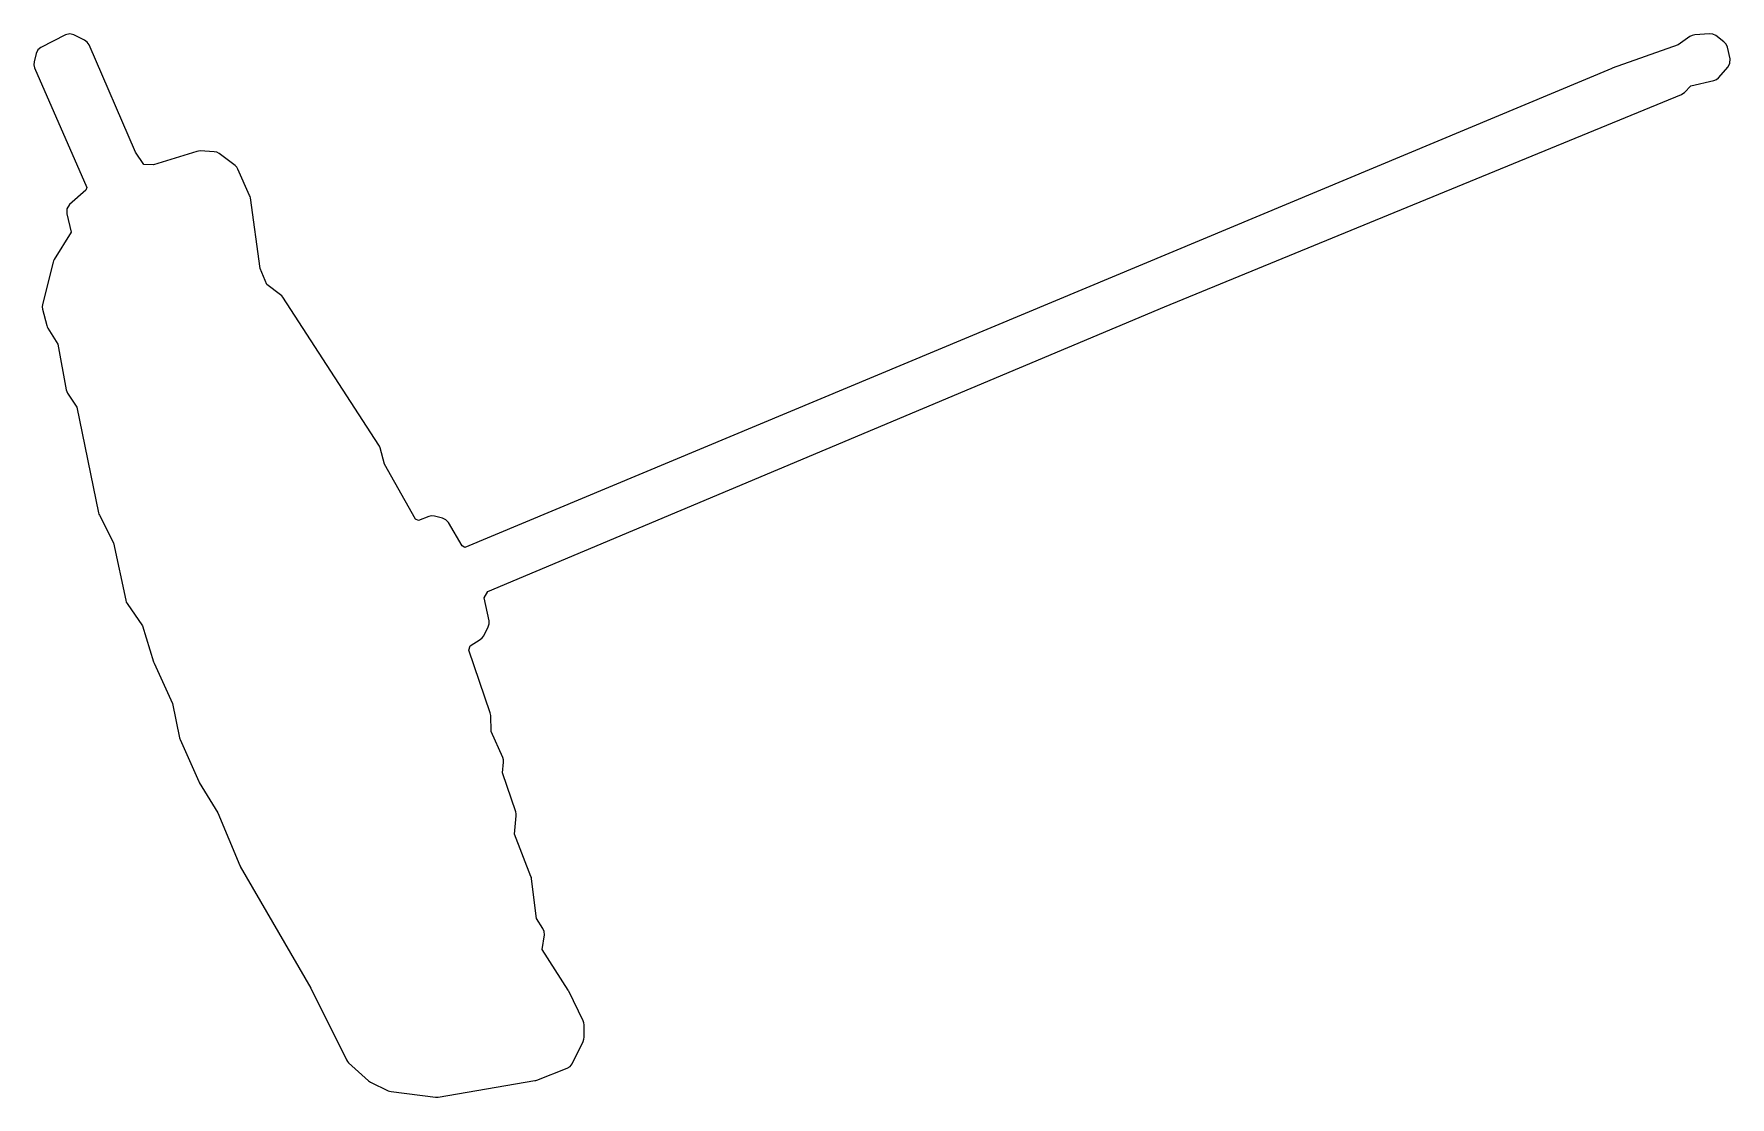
# Model space of a CAD drawing. Header units: millimetres. Extents: x 0 to 184, y 0 to 115.
import ezdxf

# ---------------------------------------------------------------- set-up
doc = ezdxf.new("R2010")
doc.units = ezdxf.units.MM
doc.layers.add('POCKET', color=7, linetype='Continuous')

msp = doc.modelspace()

# ---------------------------------------------------------------- linework, layer by layer
at = {"layer": 'POCKET'}
for p, q in [((3.43, 115.05), (0.76, 113.69)), ((3.88, 115.16), (3.43, 115.05)), ((4.33, 115.06), (3.88, 115.16)), ((5.49, 114.49), (4.33, 115.06)), ((5.78, 114.28), (5.49, 114.49)), ((5.97, 113.98), (5.78, 114.28)), ((10.99, 102.34), (5.97, 113.98)), ((177.98, 113.96), (170.84, 111.45)), ((179.24, 114.87), (177.98, 113.96)), ((179.49, 115), (179.24, 114.87)), ((179.76, 115.06), (179.49, 115)), ((181.37, 115.16), (179.76, 115.06)), ((181.72, 115.12), (181.37, 115.16)), ((182.03, 114.97), (181.72, 115.12)), ((182.93, 114.3), (182.03, 114.97)), ((183.17, 114.04), (182.93, 114.3)), ((183.31, 113.71), (183.17, 114.04)), ((0.02, 112.14), (0, 111.82)), ((0.24, 113.03), (0.02, 112.14)), ((0.43, 113.42), (0.24, 113.03)), ((0.76, 113.69), (0.43, 113.42)), ((183.59, 112.46), (183.31, 113.71)), ((183.37, 111.59), (183.58, 112)), ((183.58, 112), (183.59, 112.46)), ((0, 111.82), (0.08, 111.5)), ((0.08, 111.5), (5.74, 98.54)), ((170.79, 111.43), (46.65, 59.54)), ((170.82, 111.44), (170.79, 111.43)), ((170.84, 111.45), (170.82, 111.44)), ((181.82, 110.1), (182.11, 110.22)), ((182.11, 110.22), (182.35, 110.42)), ((182.35, 110.42), (183.37, 111.59)), ((122.37, 85.6), (178.32, 108.6)), ((178.32, 108.6), (178.49, 108.7)), ((178.49, 108.7), (178.65, 108.83)), ((178.65, 108.83), (179.33, 109.52)), ((179.33, 109.52), (181.82, 110.1)), ((11.88, 101.02), (10.99, 102.34)), ((12.94, 100.97), (11.88, 101.02)), ((17.64, 102.43), (12.94, 100.97)), ((17.81, 102.47), (17.64, 102.43)), ((17.99, 102.48), (17.81, 102.47)), ((19.51, 102.4), (17.99, 102.48)), ((19.8, 102.34), (19.51, 102.4)), ((20.06, 102.2), (19.8, 102.34)), ((21.77, 100.91), (20.06, 102.2)), ((21.95, 100.74), (21.77, 100.91)), ((22.08, 100.52), (21.95, 100.74)), ((23.35, 97.67), (22.08, 100.52)), ((5.62, 98.22), (3.86, 96.67)), ((5.74, 98.54), (5.62, 98.22)), ((23.4, 97.54), (23.35, 97.67)), ((23.43, 97.4), (23.4, 97.54)), ((24.5, 89.75), (23.43, 97.4)), ((3.56, 96.22), (3.55, 95.68)), ((3.55, 95.68), (4.04, 93.68)), ((3.86, 96.67), (3.56, 96.22)), ((4.04, 93.68), (2.19, 90.71)), ((2.07, 90.42), (0.94, 85.85)), ((2.12, 90.57), (2.07, 90.42)), ((2.19, 90.71), (2.12, 90.57)), ((25.21, 88.03), (24.5, 89.75)), ((26.7, 86.91), (25.21, 88.03)), ((26.83, 86.79), (26.7, 86.91)), ((26.94, 86.65), (26.83, 86.79)), ((37.35, 70.63), (26.94, 86.65)), ((0.94, 85.85), (0.91, 85.61)), ((0.91, 85.61), (0.94, 85.36)), ((0.94, 85.36), (1.4, 83.58)), ((49.12, 54.76), (122.37, 85.6)), ((1.4, 83.58), (1.45, 83.44)), ((1.45, 83.44), (1.52, 83.3)), ((1.52, 83.3), (2.6, 81.55)), ((2.6, 81.55), (3.5, 76.6)), ((3.5, 76.6), (3.55, 76.41)), ((3.55, 76.41), (3.65, 76.23)), ((3.65, 76.23), (4.63, 74.74)), ((4.63, 74.74), (7, 63.27)), ((37.42, 70.49), (37.35, 70.63)), ((37.48, 70.34), (37.42, 70.49)), ((37.95, 68.55), (37.48, 70.34)), ((41.31, 62.61), (37.95, 68.55)), ((7, 63.27), (7.04, 63.15)), ((7.04, 63.15), (7.09, 63.02)), ((7.09, 63.02), (8.62, 60.02)), ((41.63, 62.45), (41.31, 62.61)), ((42.74, 62.88), (41.63, 62.45)), ((43.03, 62.95), (42.74, 62.88)), ((43.34, 62.92), (43.03, 62.95)), ((44.23, 62.71), (43.34, 62.92)), ((44.59, 62.54), (44.23, 62.71)), ((44.86, 62.24), (44.59, 62.54)), ((46.34, 59.7), (44.86, 62.24)), ((8.62, 60.02), (9.94, 53.81)), ((46.65, 59.54), (46.34, 59.7)), ((9.94, 53.81), (10, 53.62)), ((10, 53.62), (10.09, 53.45)), ((10.09, 53.45), (11.77, 51.04)), ((48.73, 54.08), (49.12, 54.76)), ((49.26, 51.6), (48.73, 54.08)), ((49.27, 51.27), (49.26, 51.6)), ((11.77, 51.04), (12.96, 47.13)), ((48.31, 49.55), (48.53, 49.73)), ((48.53, 49.73), (48.69, 49.96)), ((48.69, 49.96), (49.18, 50.95)), ((49.18, 50.95), (49.27, 51.27)), ((47.07, 48.4), (47.22, 48.89)), ((49.39, 41.61), (47.07, 48.4)), ((47.22, 48.89), (48.31, 49.55)), ((12.96, 47.13), (12.98, 47.07)), ((12.98, 47.07), (13.01, 47)), ((13.01, 47), (15.01, 42.65)), ((15.01, 42.65), (15.77, 38.92)), ((49.43, 41.47), (49.39, 41.61)), ((49.44, 41.32), (49.43, 41.47)), ((49.5, 39.59), (49.44, 41.32)), ((15.77, 38.92), (15.8, 38.82)), ((15.8, 38.82), (15.84, 38.72)), ((15.84, 38.72), (17.84, 34.17)), ((50.74, 36.78), (49.5, 39.59)), ((50.81, 36.54), (50.74, 36.78)), ((50.71, 35.11), (50.82, 36.29)), ((52.15, 30.9), (50.71, 35.11)), ((50.82, 36.29), (50.81, 36.54)), ((17.84, 34.17), (17.87, 34.11)), ((17.87, 34.11), (17.9, 34.06)), ((17.9, 34.06), (19.9, 30.78)), ((19.9, 30.78), (22.28, 25.1)), ((52.02, 28.48), (52.2, 30.48)), ((52.2, 30.69), (52.15, 30.9)), ((52.2, 30.48), (52.2, 30.69)), ((53.8, 23.88), (52.02, 28.48)), ((22.28, 25.1), (22.31, 25.04)), ((22.31, 25.04), (22.34, 24.99)), ((22.34, 24.99), (29.98, 11.79)), ((53.84, 23.77), (53.8, 23.88)), ((53.86, 23.65), (53.84, 23.77)), ((54.41, 19.35), (53.86, 23.65)), ((55.1, 18.25), (54.41, 19.35)), ((55, 15.97), (55.25, 17.57)), ((55.24, 17.92), (55.1, 18.25)), ((55.25, 17.57), (55.24, 17.92)), ((57.83, 11.57), (55, 15.97)), ((29.98, 11.79), (33.83, 4.02)), ((57.86, 11.52), (57.83, 11.57)), ((57.89, 11.46), (57.86, 11.52)), ((59.44, 8.25), (57.89, 11.46)), ((59.51, 8.05), (59.44, 8.25)), ((59.54, 7.83), (59.51, 8.05)), ((59.55, 6.49), (59.54, 7.83)), ((58.25, 3.61), (59.44, 6.04)), ((59.44, 6.04), (59.52, 6.26)), ((59.52, 6.26), (59.55, 6.49)), ((33.83, 4.02), (33.93, 3.86)), ((33.93, 3.86), (34.05, 3.72)), ((34.05, 3.72), (36.22, 1.77)), ((54.32, 1.81), (54.42, 1.85)), ((54.42, 1.85), (57.72, 3.12)), ((57.72, 3.12), (58.03, 3.32)), ((58.03, 3.32), (58.25, 3.61)), ((36.22, 1.77), (36.32, 1.69)), ((36.32, 1.69), (36.44, 1.62)), ((36.44, 1.62), (38.33, 0.69)), ((38.33, 0.69), (38.49, 0.63)), ((38.49, 0.63), (38.65, 0.6)), ((38.65, 0.6), (43.48, 0.01)), ((43.48, 0.01), (43.63, 0)), ((43.63, 0), (43.77, 0.01)), ((43.77, 0.01), (54.22, 1.79)), ((54.22, 1.79), (54.32, 1.81))]:
    msp.add_line(p, q, dxfattribs=at)

doc.saveas('drawing.dxf')
